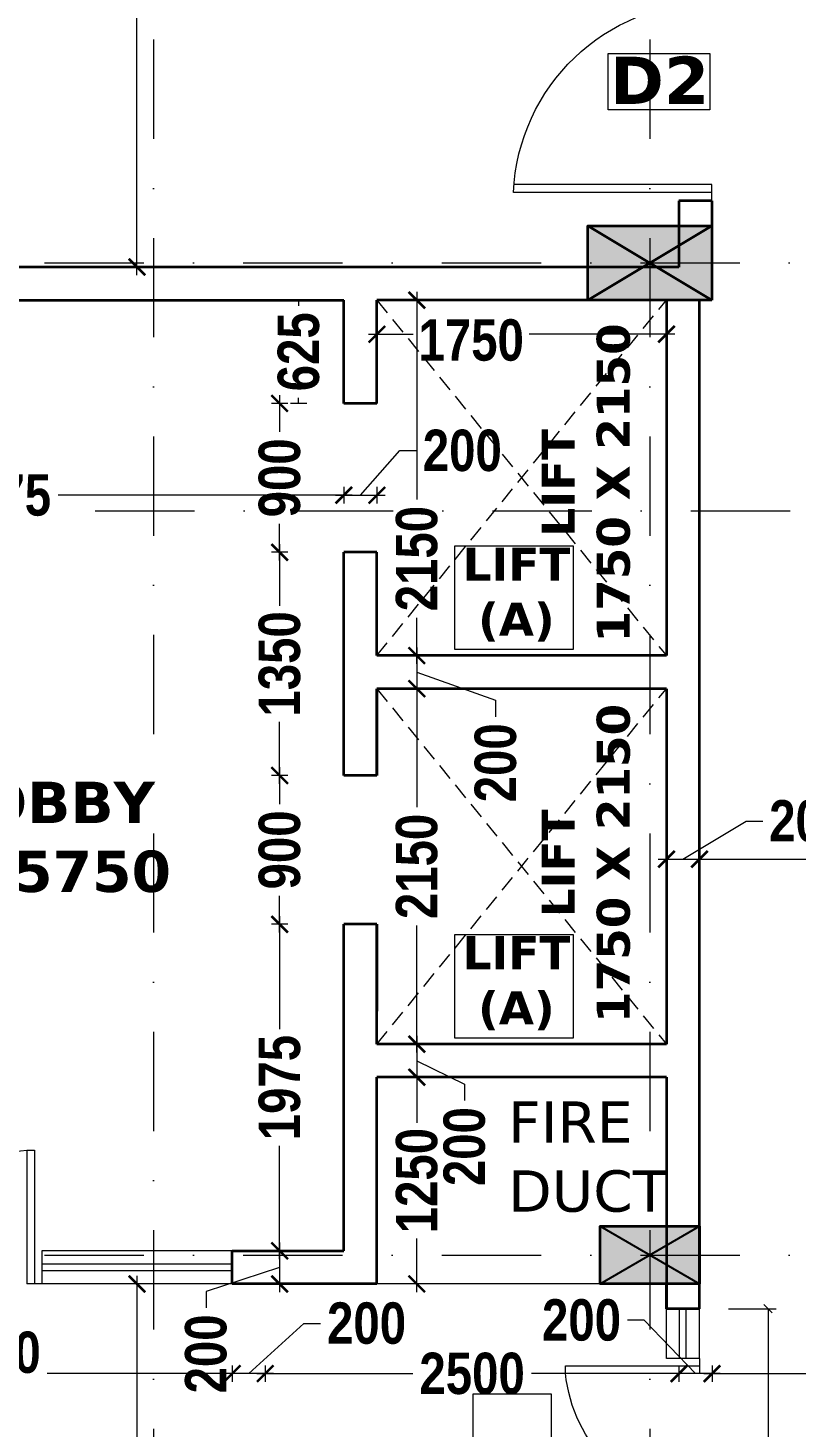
# Model space of a CAD drawing. Header units: millimetres. Extents: x -3092155 to 4513934, y -12317808 to 1850003.
# Drawn here: x -436272 to -431625, y -5524827 to -5516365 of the extents above; entities that cross this region are included whole.
import ezdxf

# ---------------------------------------------------------------- set-up
doc = ezdxf.new("R2010")
doc.units = ezdxf.units.MM
doc.header["$LTSCALE"] = 2
doc.header["$MEASUREMENT"] = 0
doc.header["$PDMODE"] = 34
doc.header["$PDSIZE"] = 500
doc.linetypes.add('DASHDOT', pattern=[1, 0.5, -0.25, 0, -0.25])
doc.linetypes.add('HIDDEN', pattern=[0.375, 0.25, -0.125])
for name, color, linetype, lineweight in [('coloumn', 10, 'Continuous', 35), ('D DIM', 250, 'Continuous', 9), ('D2', 10, 'Continuous', 5), ('DOOR', 27, 'Continuous', 5), ('DW2', 10, 'Continuous', 9), ('glass', 5, 'Continuous', 15), ('GRID', 251, 'DASHDOT', 5), ('SILL', 74, 'Continuous', 9), ('STAIR', 252, 'Continuous', 9), ('TEXT', 7, 'Continuous', 13), ('W1', 162, 'Continuous', 5), ('WAll', 250, 'Continuous', 35)]:
    doc.layers.add(name, color=color, linetype=linetype, lineweight=lineweight)
doc.styles.add('INNER DIM', font='ARIALNB.TTF', dxfattribs={"height": 250})
doc.styles.add('int dim', font='arialbd.ttf', dxfattribs={"height": 200})
doc.styles.add('style2', font='verdana.ttf')
doc.dimstyles.new('external final', dxfattribs={"dimscale": 0, "dimtxt": 250, "dimasz": 100, "dimexe": 50, "dimexo": 50, "dimgap": 50, "dimtad": 0, "dimdec": 0, "dimzin": 0, "dimdsep": 46, "dimtxsty": 'INNER DIM', "dimblk": 'ARCHTICK', "dimcen": 100, "dimdle": 50, "dimclrd": 256, "dimclre": 256, "dimclrt": 256, "dimadec": 0, "dimazin": 0, "dimtfac": 1, "dimtdec": 0, "dimtix": 1, "dimtmove": 1, "dimatfit": 3, "dimfxl": 50, "dimfxlon": 1, "dimtolj": 1, "dimtzin": 0, "dimlwd": -1, "dimlwe": -1, "dimarcsym": 1})
doc.dimstyles.new('lamon', dxfattribs={"dimtxt": 200, "dimasz": 50, "dimexe": 50, "dimexo": 100, "dimgap": 25, "dimtad": 0, "dimdec": 0, "dimzin": 3, "dimdsep": 46, "dimtxsty": 'int dim', "dimblk": 'OBLIQUE', "dimcen": 90, "dimclrd": 256, "dimclre": 256, "dimclrt": 256, "dimadec": 0, "dimazin": 0, "dimtfac": 1, "dimtdec": 0, "dimtofl": 0, "dimtmove": 1, "dimatfit": 3, "dimfxl": 1, "dimfrac": 1, "dimtolj": 1, "dimtzin": 0, "dimlwd": -1, "dimlwe": -1, "dimarcsym": 1})

# ---------------------------------------------------------------- blocks, each defined once
blk = doc.blocks.new('A$C378B1DF0')
at = {"layer": 'DOOR', "ltscale": 0.1}
for p, q in [((1100, 0), (1100, 1195.8)), ((1150, 0), (1150, 1199)), ((1200, 0), (1100, 0))]:
    blk.add_line(p, q, dxfattribs=at)
blk.add_arc((1200, 0), 1200, 92.38802, 180, dxfattribs=at)
blk = doc.blocks.new('1000 DOOR R')
at = {"layer": 'DOOR', "color": 252, "ltscale": 200}
for p, q in [((-900, -900), (0, -900)), ((-900, -900), (-900, -950)), ((0, -1000), (0, -900)), ((-900, -950), (0, -950))]:
    blk.add_line(p, q, dxfattribs=at)
blk.add_arc((96.2, -1003), 1001.5, 95.46124, 174.09882, dxfattribs=at)
blk = doc.blocks.new('A$C44E84F5B')
at = {"layer": 'SILL', "ltscale": 0.1, "extrusion": (0, 0, -1), "xscale": -0.8999999999990947, "yscale": 0.8999999999990947, "zscale": -0.900000000403865, "rotation": 180}
blk.add_blockref('1000 DOOR R', (0, 900), dxfattribs=at)
at = {"layer": 'SILL', "ltscale": 0.1, "extrusion": (0, 0, -1), "xscale": 0.8999999999990947, "yscale": 0.8999999999990947, "zscale": -0.900000000403865}
blk.add_blockref('1000 DOOR R', (0, 900), dxfattribs=at)
blk = doc.blocks.new('_ArchTick')
at = {"color": 0, "linetype": 'ByBlock', "const_width": 0.15}
blk.add_lwpolyline([(-0.5, -0.5), (0.5, 0.5)], dxfattribs=at)
blk = doc.blocks.new('*D343')
at = {"layer": 'D DIM', "ltscale": 100, "transparency": 16777216}
for p, q in [((-432188.5, -5524503.7), (-431086.7, -5524503.7)), ((-432138.5, -5524453.7), (-432138.5, -5524553.7)), ((-429268.9, -5524503.7), (-430370.7, -5524503.7)), ((-429318.9, -5524453.7), (-429318.9, -5524553.7))]:
    blk.add_line(p, q, dxfattribs=at)
at = {"layer": 'Defpoints', "color": 0, "lineweight": 50, "ltscale": 100, "transparency": 16777216}
for p in [(-429318.9, -5524011.2), (-432138.5, -5524111.5), (-432138.5, -5524503.7)]:
    blk.add_point(p, dxfattribs=at)
at = {"layer": 'D DIM', "ltscale": 100, "transparency": 16777216, "xscale": 100, "yscale": 100, "zscale": 100, "rotation": 180}
blk.add_blockref('_ArchTick', (-432138.5, -5524503.7), dxfattribs=at)
at = {"layer": 'D DIM', "ltscale": 100, "transparency": 16777216, "xscale": 100, "yscale": 100, "zscale": 100}
blk.add_blockref('_ArchTick', (-429318.9, -5524503.7), dxfattribs=at)
at = {"layer": 'D DIM', "ltscale": 100, "transparency": 16777216, "insert": (-430728.7, -5524503.7), "char_height": 250, "attachment_point": 5, "style": 'INNER DIM'}
blk.add_mtext('\\A1;2820', dxfattribs=at)
blk = doc.blocks.new('*D344')
at = {"layer": 'D DIM', "ltscale": 100, "transparency": 16777216}
for p, q in [((-432549, -5524180.6), (-432649, -5524180.6)), ((-432238.5, -5524503.7), (-432549, -5524180.6)), ((-432088.5, -5524503.7), (-432388.5, -5524503.7)), ((-432338.5, -5524453.7), (-432338.5, -5524553.7)), ((-432138.5, -5524453.7), (-432138.5, -5524553.7))]:
    blk.add_line(p, q, dxfattribs=at)
at = {"layer": 'Defpoints', "color": 0, "lineweight": 50, "ltscale": 100, "transparency": 16777216}
for p in [(-432338.5, -5524111.5), (-432138.5, -5524111.5), (-432338.5, -5524503.7)]:
    blk.add_point(p, dxfattribs=at)
at = {"layer": 'D DIM', "ltscale": 100, "transparency": 16777216, "xscale": 100, "yscale": 100, "zscale": 100, "rotation": 180}
blk.add_blockref('_ArchTick', (-432338.5, -5524503.7), dxfattribs=at)
at = {"layer": 'D DIM', "ltscale": 100, "transparency": 16777216, "xscale": 100, "yscale": 100, "zscale": 100}
blk.add_blockref('_ArchTick', (-432138.5, -5524503.7), dxfattribs=at)
at = {"layer": 'D DIM', "ltscale": 100, "transparency": 16777216, "insert": (-432927.4, -5524180.6), "char_height": 250, "attachment_point": 5, "style": 'INNER DIM'}
blk.add_mtext('\\A1;200', dxfattribs=at)
blk = doc.blocks.new('*D345')
at = {"layer": 'D DIM', "ltscale": 100, "transparency": 16777216}
for p, q in [((-434888.5, -5524503.7), (-433946.5, -5524503.7)), ((-434838.5, -5524453.7), (-434838.5, -5524553.7)), ((-432288.5, -5524503.7), (-433230.5, -5524503.7)), ((-432338.5, -5524453.7), (-432338.5, -5524553.7))]:
    blk.add_line(p, q, dxfattribs=at)
at = {"layer": 'Defpoints', "color": 0, "lineweight": 50, "ltscale": 100, "transparency": 16777216}
for p in [(-434838.5, -5523961.2), (-432338.5, -5524111.5), (-434838.5, -5524503.7)]:
    blk.add_point(p, dxfattribs=at)
at = {"layer": 'D DIM', "ltscale": 100, "transparency": 16777216, "xscale": 100, "yscale": 100, "zscale": 100, "rotation": 180}
blk.add_blockref('_ArchTick', (-434838.5, -5524503.7), dxfattribs=at)
at = {"layer": 'D DIM', "ltscale": 100, "transparency": 16777216, "xscale": 100, "yscale": 100, "zscale": 100}
blk.add_blockref('_ArchTick', (-432338.5, -5524503.7), dxfattribs=at)
at = {"layer": 'D DIM', "ltscale": 100, "transparency": 16777216, "insert": (-433588.5, -5524503.7), "char_height": 250, "attachment_point": 5, "style": 'INNER DIM'}
blk.add_mtext('\\A1;2500', dxfattribs=at)
blk = doc.blocks.new('*D346')
at = {"layer": 'D DIM', "ltscale": 100, "transparency": 16777216}
for p, q in [((-434938.5, -5524503.7), (-434604.5, -5524199.7)), ((-434604.5, -5524199.7), (-434504.5, -5524199.7)), ((-434788.5, -5524503.7), (-435088.5, -5524503.7)), ((-435038.5, -5524453.7), (-435038.5, -5524553.7)), ((-434838.5, -5524453.7), (-434838.5, -5524553.7))]:
    blk.add_line(p, q, dxfattribs=at)
at = {"layer": 'Defpoints', "color": 0, "lineweight": 50, "ltscale": 100, "transparency": 16777216}
for p in [(-435038.5, -5523961.2), (-434838.5, -5523961.2), (-435038.5, -5524503.7)]:
    blk.add_point(p, dxfattribs=at)
at = {"layer": 'D DIM', "ltscale": 100, "transparency": 16777216, "xscale": 100, "yscale": 100, "zscale": 100, "rotation": 180}
blk.add_blockref('_ArchTick', (-435038.5, -5524503.7), dxfattribs=at)
at = {"layer": 'D DIM', "ltscale": 100, "transparency": 16777216, "xscale": 100, "yscale": 100, "zscale": 100}
blk.add_blockref('_ArchTick', (-434838.5, -5524503.7), dxfattribs=at)
at = {"layer": 'D DIM', "ltscale": 100, "transparency": 16777216, "insert": (-434226.2, -5524199.7), "char_height": 250, "attachment_point": 5, "style": 'INNER DIM'}
blk.add_mtext('\\A1;200', dxfattribs=at)
blk = doc.blocks.new('*D347')
at = {"layer": 'D DIM', "ltscale": 100, "transparency": 16777216}
for p, q in [((-438038.9, -5524503.7), (-436871.7, -5524503.7)), ((-437988.9, -5524453.7), (-437988.9, -5524553.7)), ((-434988.5, -5524503.7), (-436155.7, -5524503.7)), ((-435038.5, -5524453.7), (-435038.5, -5524553.7))]:
    blk.add_line(p, q, dxfattribs=at)
at = {"layer": 'Defpoints', "color": 0, "lineweight": 50, "ltscale": 100, "transparency": 16777216}
for p in [(-437988.9, -5523961.2), (-435038.5, -5523961.2), (-437988.9, -5524503.7)]:
    blk.add_point(p, dxfattribs=at)
at = {"layer": 'D DIM', "ltscale": 100, "transparency": 16777216, "xscale": 100, "yscale": 100, "zscale": 100, "rotation": 180}
blk.add_blockref('_ArchTick', (-437988.9, -5524503.7), dxfattribs=at)
at = {"layer": 'D DIM', "ltscale": 100, "transparency": 16777216, "xscale": 100, "yscale": 100, "zscale": 100}
blk.add_blockref('_ArchTick', (-435038.5, -5524503.7), dxfattribs=at)
at = {"layer": 'D DIM', "ltscale": 100, "transparency": 16777216, "insert": (-436513.7, -5524376.1), "char_height": 250, "attachment_point": 5, "style": 'INNER DIM'}
blk.add_mtext('\\A1;2950', dxfattribs=at)
blk = doc.blocks.new('*D355')
at = {"layer": 'D DIM', "ltscale": 100, "transparency": 16777216}
for p, q in [((-432314.1, -5521392.5), (-431932.6, -5521162.1)), ((-431932.6, -5521162.1), (-431832.6, -5521162.1)), ((-432463.9, -5521392.5), (-432164.3, -5521392.5)), ((-432413.9, -5521342.5), (-432413.9, -5521442.5)), ((-432214.3, -5521342.5), (-432214.3, -5521442.5))]:
    blk.add_line(p, q, dxfattribs=at)
at = {"layer": 'Defpoints', "color": 0, "lineweight": 50, "ltscale": 100, "transparency": 16777216}
for p in [(-432413.9, -5520611.2), (-432214.3, -5520583.4), (-432214.3, -5521392.5)]:
    blk.add_point(p, dxfattribs=at)
at = {"layer": 'D DIM', "ltscale": 100, "transparency": 16777216, "xscale": 100, "yscale": 100, "zscale": 100, "rotation": 180}
blk.add_blockref('_ArchTick', (-432413.9, -5521392.5), dxfattribs=at)
at = {"layer": 'D DIM', "ltscale": 100, "transparency": 16777216, "xscale": 100, "yscale": 100, "zscale": 100}
blk.add_blockref('_ArchTick', (-432214.3, -5521392.5), dxfattribs=at)
at = {"layer": 'D DIM', "ltscale": 100, "transparency": 16777216, "insert": (-431554.3, -5521162.1), "char_height": 250, "attachment_point": 5, "style": 'INNER DIM'}
blk.add_mtext('\\A1;200', dxfattribs=at)
blk = doc.blocks.new('*D356')
at = {"layer": 'D DIM', "ltscale": 100, "transparency": 16777216}
for p, q in [((-432264.3, -5521392.5), (-431127, -5521392.5)), ((-432214.3, -5521342.5), (-432214.3, -5521442.5)), ((-429268.5, -5521392.5), (-430405.8, -5521392.5)), ((-429318.5, -5521342.5), (-429318.5, -5521442.5))]:
    blk.add_line(p, q, dxfattribs=at)
at = {"layer": 'Defpoints', "color": 0, "lineweight": 50, "ltscale": 100, "transparency": 16777216}
for p in [(-429318.5, -5520411.2), (-432214.3, -5520583.4), (-429318.5, -5521392.5)]:
    blk.add_point(p, dxfattribs=at)
at = {"layer": 'D DIM', "ltscale": 100, "transparency": 16777216, "xscale": 100, "yscale": 100, "zscale": 100, "rotation": 180}
blk.add_blockref('_ArchTick', (-432214.3, -5521392.5), dxfattribs=at)
at = {"layer": 'D DIM', "ltscale": 100, "transparency": 16777216, "xscale": 100, "yscale": 100, "zscale": 100}
blk.add_blockref('_ArchTick', (-429318.5, -5521392.5), dxfattribs=at)
at = {"layer": 'D DIM', "ltscale": 100, "transparency": 16777216, "insert": (-430766.4, -5521392.5), "char_height": 250, "attachment_point": 5, "style": 'INNER DIM'}
blk.add_mtext('\\A1;2895', dxfattribs=at)
blk = doc.blocks.new('*D361')
at = {"layer": 'D DIM', "ltscale": 100, "transparency": 16777216}
for p, q in [((-435613.7, -5523911.2), (-435613.7, -5525028.2)), ((-435563.7, -5523961.2), (-435663.7, -5523961.2)), ((-435613.7, -5526861.2), (-435613.7, -5525744.2)), ((-435563.7, -5526811.2), (-435663.7, -5526811.2))]:
    blk.add_line(p, q, dxfattribs=at)
at = {"layer": 'Defpoints', "color": 0, "lineweight": 50, "ltscale": 100, "transparency": 16777216}
for p in [(-435613.7, -5523961.2), (-435426, -5523961.2), (-435426, -5526811.2)]:
    blk.add_point(p, dxfattribs=at)
at = {"layer": 'D DIM', "ltscale": 100, "transparency": 16777216, "xscale": 100, "yscale": 100, "zscale": 100}
for p, rotation in [((-435613.7, -5523961.2), 90), ((-435613.7, -5526811.2), 270)]:
    blk.add_blockref('_ArchTick', p, dxfattribs=dict(at, rotation=rotation))
at = {"layer": 'D DIM', "ltscale": 100, "transparency": 16777216, "insert": (-435613.7, -5525386.2), "char_height": 250, "attachment_point": 5, "rotation": 90, "style": 'INNER DIM'}
blk.add_mtext('\\A1;2850', dxfattribs=at)
blk = doc.blocks.new('*D362')
at = {"layer": 'D DIM', "ltscale": 100, "transparency": 16777216}
for p, q in [((-435613.7, -5511711.2), (-435613.7, -5514430.7)), ((-435563.7, -5511761.2), (-435663.7, -5511761.2)), ((-435613.7, -5517861.2), (-435613.7, -5515141.7)), ((-435563.7, -5517811.2), (-435663.7, -5517811.2))]:
    blk.add_line(p, q, dxfattribs=at)
at = {"layer": 'Defpoints', "color": 0, "lineweight": 50, "ltscale": 100, "transparency": 16777216}
for p in [(-435613.7, -5511761.2), (-434838.5, -5511761.2), (-435031.9, -5517811.2)]:
    blk.add_point(p, dxfattribs=at)
at = {"layer": 'D DIM', "ltscale": 100, "transparency": 16777216, "xscale": 100, "yscale": 100, "zscale": 100}
for p, rotation in [((-435613.7, -5511761.2), 90), ((-435613.7, -5517811.2), 270)]:
    blk.add_blockref('_ArchTick', p, dxfattribs=dict(at, rotation=rotation))
at = {"layer": 'D DIM', "ltscale": 100, "transparency": 16777216, "insert": (-435613.7, -5514786.2), "char_height": 250, "attachment_point": 5, "rotation": 90, "style": 'INNER DIM'}
blk.add_mtext('\\A1;6050', dxfattribs=at)
blk = doc.blocks.new('_Oblique')
at = {"color": 0, "linetype": 'ByBlock', "lineweight": -2}
blk.add_line((-0.5, -0.5), (0.5, 0.5), dxfattribs=at)
blk = doc.blocks.new('*D948')
at = {"layer": 'D DIM', "ltscale": 100, "transparency": 16777216}
for p, q in [((-432038.5, -5524111.5), (-431750.2, -5524111.5)), ((-431800.2, -5524111.5), (-431800.2, -5524986.1)), ((-431800.2, -5526511.5), (-431800.2, -5525636.9)), ((-432114.7, -5526511.5), (-431750.2, -5526511.5))]:
    blk.add_line(p, q, dxfattribs=at)
at = {"layer": 'Defpoints', "color": 0, "lineweight": 50, "ltscale": 100, "transparency": 16777216}
for p in [(-432138.5, -5524111.5), (-432214.7, -5526511.5), (-431800.2, -5526511.5)]:
    blk.add_point(p, dxfattribs=at)
at = {"layer": 'D DIM', "ltscale": 100, "transparency": 16777216, "xscale": 50, "yscale": 50, "zscale": 50}
for p, rotation in [((-431800.2, -5524111.5), 90), ((-431800.2, -5526511.5), 270)]:
    blk.add_blockref('_Oblique', p, dxfattribs=dict(at, rotation=rotation))
at = {"layer": 'D DIM', "ltscale": 100, "transparency": 16777216, "insert": (-431800.2, -5525311.5), "char_height": 200, "attachment_point": 5, "rotation": 90, "style": 'int dim'}
blk.add_mtext('\\A1;2400', dxfattribs=at)
blk = doc.blocks.new('S.F')
at = {"layer": 'coloumn', "ltscale": 100}
for points in [[(53530.5, -5826206.2), (53530.5, -5825756.2), (52780.5, -5825756.2), (52780.5, -5826206.2)], [(53455.5, -5831806.2), (53455.5, -5832156.2), (52855.5, -5832156.2), (52855.5, -5831806.2)]]:
    blk.add_hatch(color=256, dxfattribs=at).paths.add_polyline_path(points)
for p, q in [((52780.5, -5826206.2), (52780.5, -5825756.2)), ((52780.5, -5825756.2), (53530.5, -5825756.2)), ((53530.5, -5825756.2), (53530.5, -5826206.2)), ((53530.5, -5826206.2), (52780.5, -5826206.2))]:
    blk.add_line(p, q, dxfattribs=at)
at = {"layer": 'coloumn', "lineweight": 25, "ltscale": 100}
for p, q in [((52855.5, -5832156.2), (53455.5, -5831806.2)), ((52855.5, -5831806.2), (53455.5, -5832156.2))]:
    blk.add_line(p, q, dxfattribs=at)
at = {"layer": 'coloumn', "ltscale": 100}
blk.add_lwpolyline([(53530.5, -5826206.2), (52780.5, -5825756.2), (53530.5, -5825756.2), (52780.5, -5826206.2)], dxfattribs=at)
blk.add_lwpolyline([(53455.5, -5831806.2), (53455.5, -5832156.2), (52855.5, -5832156.2), (52855.5, -5831806.2)], close=True, dxfattribs=at)
blk = doc.blocks.new('*D1056')
at = {"layer": 'D DIM', "ltscale": 100, "transparency": 16777216}
for p, q in [((-438588.5, -5519191.2), (-436812.8, -5519191.2)), ((-438538.5, -5519141.2), (-438538.5, -5519241.2)), ((-434313.9, -5519191.2), (-436089.7, -5519191.2)), ((-434363.9, -5519141.2), (-434363.9, -5519241.2))]:
    blk.add_line(p, q, dxfattribs=at)
at = {"layer": 'Defpoints', "color": 0, "lineweight": 50, "ltscale": 100, "transparency": 16777216}
for p in [(-438538.5, -5518161.2), (-434363.9, -5518636.2), (-434363.9, -5519191.2)]:
    blk.add_point(p, dxfattribs=at)
at = {"layer": 'D DIM', "ltscale": 100, "transparency": 16777216, "xscale": 100, "yscale": 100, "zscale": 100, "rotation": 180}
blk.add_blockref('_ArchTick', (-438538.5, -5519191.2), dxfattribs=at)
at = {"layer": 'D DIM', "ltscale": 100, "transparency": 16777216, "xscale": 100, "yscale": 100, "zscale": 100}
blk.add_blockref('_ArchTick', (-434363.9, -5519191.2), dxfattribs=at)
at = {"layer": 'D DIM', "ltscale": 100, "transparency": 16777216, "insert": (-436451.2, -5519191.2), "char_height": 250, "attachment_point": 5, "style": 'INNER DIM'}
blk.add_mtext('\\A1;4175', dxfattribs=at)
blk = doc.blocks.new('*D1057')
at = {"layer": 'D DIM', "ltscale": 100, "transparency": 16777216}
for p, q in [((-434163.9, -5518267.5), (-434163.9, -5518167.5)), ((-432413.9, -5518167.5), (-432413.9, -5518267.5)), ((-434213.9, -5518217.5), (-433944.3, -5518217.5)), ((-432363.9, -5518217.5), (-433243.9, -5518217.5))]:
    blk.add_line(p, q, dxfattribs=at)
at = {"layer": 'Defpoints', "color": 0, "lineweight": 50, "ltscale": 100, "transparency": 16777216}
for p in [(-432413.9, -5518011.2), (-432413.9, -5518217.5), (-434163.9, -5518636.2)]:
    blk.add_point(p, dxfattribs=at)
at = {"layer": 'D DIM', "ltscale": 100, "transparency": 16777216, "xscale": 100, "yscale": 100, "zscale": 100, "rotation": 180}
blk.add_blockref('_ArchTick', (-434163.9, -5518217.5), dxfattribs=at)
at = {"layer": 'D DIM', "ltscale": 100, "transparency": 16777216, "xscale": 100, "yscale": 100, "zscale": 100}
blk.add_blockref('_ArchTick', (-432413.9, -5518217.5), dxfattribs=at)
at = {"layer": 'D DIM', "ltscale": 100, "transparency": 16777216, "insert": (-433594.1, -5518254), "char_height": 250, "attachment_point": 5, "style": 'INNER DIM'}
blk.add_mtext('\\A1;1750', dxfattribs=at)
blk = doc.blocks.new('*D1058')
at = {"layer": 'D DIM', "ltscale": 100, "transparency": 16777216}
for p, q in [((-434263.9, -5519191.2), (-434026.1, -5518921.5)), ((-434026.1, -5518921.5), (-433926.1, -5518921.5)), ((-434413.9, -5519191.2), (-434113.9, -5519191.2)), ((-434363.9, -5519141.2), (-434363.9, -5519241.2)), ((-434163.9, -5519141.2), (-434163.9, -5519241.2))]:
    blk.add_line(p, q, dxfattribs=at)
at = {"layer": 'Defpoints', "color": 0, "lineweight": 50, "ltscale": 100, "transparency": 16777216}
for p in [(-434363.9, -5518636.2), (-434163.9, -5518636.2), (-434163.9, -5519191.2)]:
    blk.add_point(p, dxfattribs=at)
at = {"layer": 'D DIM', "ltscale": 100, "transparency": 16777216, "xscale": 100, "yscale": 100, "zscale": 100, "rotation": 180}
blk.add_blockref('_ArchTick', (-434363.9, -5519191.2), dxfattribs=at)
at = {"layer": 'D DIM', "ltscale": 100, "transparency": 16777216, "xscale": 100, "yscale": 100, "zscale": 100}
blk.add_blockref('_ArchTick', (-434163.9, -5519191.2), dxfattribs=at)
at = {"layer": 'D DIM', "ltscale": 100, "transparency": 16777216, "insert": (-433647.8, -5518921.5), "char_height": 250, "attachment_point": 5, "style": 'INNER DIM'}
blk.add_mtext('\\A1;200', dxfattribs=at)
blk = doc.blocks.new('*D1059')
at = {"layer": 'D DIM', "ltscale": 100, "transparency": 16777216}
for p, q in [((-434586.9, -5518011.2), (-434686.9, -5518011.2)), ((-434636.9, -5518011.2), (-434636.9, -5518045.2)), ((-434636.9, -5518636.2), (-434636.9, -5518602.2)), ((-434586.9, -5518636.2), (-434686.9, -5518636.2))]:
    blk.add_line(p, q, dxfattribs=at)
at = {"layer": 'Defpoints', "color": 0, "lineweight": 50, "ltscale": 100, "transparency": 16777216}
for p in [(-434288.5, -5518011.2), (-434636.9, -5518636.2), (-434363.9, -5518636.2)]:
    blk.add_point(p, dxfattribs=at)
at = {"layer": 'D DIM', "ltscale": 100, "transparency": 16777216, "insert": (-434636.9, -5518323.7), "char_height": 250, "attachment_point": 5, "rotation": 90, "style": 'INNER DIM'}
blk.add_mtext('\\A1;625', dxfattribs=at)
blk = doc.blocks.new('*D1060')
at = {"layer": 'D DIM', "ltscale": 100, "transparency": 16777216}
for p, q in [((-434751.5, -5518586.2), (-434751.5, -5518808.8)), ((-434701.5, -5518636.2), (-434801.5, -5518636.2)), ((-434751.5, -5519586.2), (-434751.5, -5519363.6)), ((-434701.5, -5519536.2), (-434801.5, -5519536.2))]:
    blk.add_line(p, q, dxfattribs=at)
at = {"layer": 'Defpoints', "color": 0, "lineweight": 50, "ltscale": 100, "transparency": 16777216}
for p in [(-434363.9, -5518636.2), (-434751.5, -5519536.2), (-434363.9, -5519536.2)]:
    blk.add_point(p, dxfattribs=at)
at = {"layer": 'D DIM', "ltscale": 100, "transparency": 16777216, "xscale": 100, "yscale": 100, "zscale": 100}
for p, rotation in [((-434751.5, -5518636.2), 90), ((-434751.5, -5519536.2), 270)]:
    blk.add_blockref('_ArchTick', p, dxfattribs=dict(at, rotation=rotation))
at = {"layer": 'D DIM', "ltscale": 100, "transparency": 16777216, "insert": (-434751.5, -5519086.2), "char_height": 250, "attachment_point": 5, "rotation": 90, "style": 'INNER DIM'}
blk.add_mtext('\\A1;900', dxfattribs=at)
blk = doc.blocks.new('*D1061')
at = {"layer": 'D DIM', "ltscale": 100, "transparency": 16777216}
for p, q in [((-434701.5, -5519536.2), (-434801.5, -5519536.2)), ((-434751.5, -5519486.2), (-434751.5, -5519861)), ((-434751.5, -5520936.2), (-434751.5, -5520561.4)), ((-434701.5, -5520886.2), (-434801.5, -5520886.2))]:
    blk.add_line(p, q, dxfattribs=at)
at = {"layer": 'Defpoints', "color": 0, "lineweight": 50, "ltscale": 100, "transparency": 16777216}
for p in [(-434363.9, -5519536.2), (-434751.5, -5520886.2), (-434363.9, -5520886.2)]:
    blk.add_point(p, dxfattribs=at)
at = {"layer": 'D DIM', "ltscale": 100, "transparency": 16777216, "xscale": 100, "yscale": 100, "zscale": 100}
for p, rotation in [((-434751.5, -5519536.2), 90), ((-434751.5, -5520886.2), 270)]:
    blk.add_blockref('_ArchTick', p, dxfattribs=dict(at, rotation=rotation))
at = {"layer": 'D DIM', "ltscale": 100, "transparency": 16777216, "insert": (-434751.5, -5520211.2), "char_height": 250, "attachment_point": 5, "rotation": 90, "style": 'INNER DIM'}
blk.add_mtext('\\A1;1350', dxfattribs=at)
blk = doc.blocks.new('*D1062')
at = {"layer": 'D DIM', "ltscale": 100, "transparency": 16777216}
for p, q in [((-434701.5, -5520886.2), (-434801.5, -5520886.2)), ((-434751.5, -5520836.2), (-434751.5, -5521058.8)), ((-434751.5, -5521836.2), (-434751.5, -5521613.6)), ((-434701.5, -5521786.2), (-434801.5, -5521786.2))]:
    blk.add_line(p, q, dxfattribs=at)
at = {"layer": 'Defpoints', "color": 0, "lineweight": 50, "ltscale": 100, "transparency": 16777216}
for p in [(-434363.9, -5520886.2), (-434751.5, -5521786.2), (-434363.9, -5521786.2)]:
    blk.add_point(p, dxfattribs=at)
at = {"layer": 'D DIM', "ltscale": 100, "transparency": 16777216, "xscale": 100, "yscale": 100, "zscale": 100}
for p, rotation in [((-434751.5, -5520886.2), 90), ((-434751.5, -5521786.2), 270)]:
    blk.add_blockref('_ArchTick', p, dxfattribs=dict(at, rotation=rotation))
at = {"layer": 'D DIM', "ltscale": 100, "transparency": 16777216, "insert": (-434751.5, -5521336.2), "char_height": 250, "attachment_point": 5, "rotation": 90, "style": 'INNER DIM'}
blk.add_mtext('\\A1;900', dxfattribs=at)
blk = doc.blocks.new('*D1063')
at = {"layer": 'D DIM', "ltscale": 100, "transparency": 16777216}
for p, q in [((-434751.5, -5521736.2), (-434751.5, -5522420.8)), ((-434701.5, -5521786.2), (-434801.5, -5521786.2)), ((-434751.5, -5523811.2), (-434751.5, -5523126.6)), ((-434701.5, -5523761.2), (-434801.5, -5523761.2))]:
    blk.add_line(p, q, dxfattribs=at)
at = {"layer": 'Defpoints', "color": 0, "lineweight": 50, "ltscale": 100, "transparency": 16777216}
for p in [(-434363.9, -5521786.2), (-434751.5, -5523761.2), (-434363.9, -5523761.2)]:
    blk.add_point(p, dxfattribs=at)
at = {"layer": 'D DIM', "ltscale": 100, "transparency": 16777216, "xscale": 100, "yscale": 100, "zscale": 100}
for p, rotation in [((-434751.5, -5521786.2), 90), ((-434751.5, -5523761.2), 270)]:
    blk.add_blockref('_ArchTick', p, dxfattribs=dict(at, rotation=rotation))
at = {"layer": 'D DIM', "ltscale": 100, "transparency": 16777216, "insert": (-434751.5, -5522773.7), "char_height": 250, "attachment_point": 5, "rotation": 90, "style": 'INNER DIM'}
blk.add_mtext('\\A1;1975', dxfattribs=at)
blk = doc.blocks.new('*D1064')
at = {"layer": 'D DIM', "ltscale": 100, "transparency": 16777216}
for p, q in [((-434701.5, -5523761.2), (-434801.5, -5523761.2)), ((-434751.5, -5523711.2), (-434751.5, -5524011.2)), ((-434751.5, -5523861.2), (-435196.6, -5524006)), ((-435196.6, -5524006), (-435196.6, -5524106)), ((-434701.5, -5523961.2), (-434801.5, -5523961.2))]:
    blk.add_line(p, q, dxfattribs=at)
at = {"layer": 'Defpoints', "color": 0, "lineweight": 50, "ltscale": 100, "transparency": 16777216}
for p in [(-434363.9, -5523761.2), (-434751.5, -5523961.2), (-434163.9, -5523961.2)]:
    blk.add_point(p, dxfattribs=at)
at = {"layer": 'D DIM', "ltscale": 100, "transparency": 16777216, "xscale": 100, "yscale": 100, "zscale": 100}
for p, rotation in [((-434751.5, -5523761.2), 90), ((-434751.5, -5523961.2), 270)]:
    blk.add_blockref('_ArchTick', p, dxfattribs=dict(at, rotation=rotation))
at = {"layer": 'D DIM', "ltscale": 100, "transparency": 16777216, "insert": (-435196.6, -5524384.4), "char_height": 250, "attachment_point": 5, "rotation": 90, "style": 'INNER DIM'}
blk.add_mtext('\\A1;200', dxfattribs=at)
blk = doc.blocks.new('*D1065')
at = {"layer": 'D DIM', "ltscale": 100, "transparency": 16777216}
for p, q in [((-433872.5, -5518011.2), (-433972.5, -5518011.2)), ((-433922.5, -5517961.2), (-433922.5, -5519216.5)), ((-433922.5, -5520211.2), (-433922.5, -5519932.5)), ((-433872.5, -5520161.2), (-433972.5, -5520161.2))]:
    blk.add_line(p, q, dxfattribs=at)
at = {"layer": 'Defpoints', "color": 0, "lineweight": 50, "ltscale": 100, "transparency": 16777216}
for p in [(-433636, -5518011.2), (-433922.5, -5520161.2), (-433636, -5520161.2)]:
    blk.add_point(p, dxfattribs=at)
at = {"layer": 'D DIM', "ltscale": 100, "transparency": 16777216, "xscale": 100, "yscale": 100, "zscale": 100}
for p, rotation in [((-433922.5, -5518011.2), 90), ((-433922.5, -5520161.2), 270)]:
    blk.add_blockref('_ArchTick', p, dxfattribs=dict(at, rotation=rotation))
at = {"layer": 'D DIM', "ltscale": 100, "transparency": 16777216, "insert": (-433922.5, -5519574.5), "char_height": 250, "attachment_point": 5, "rotation": 90, "style": 'INNER DIM'}
blk.add_mtext('\\A1;2150', dxfattribs=at)
blk = doc.blocks.new('*D1066')
at = {"layer": 'D DIM', "ltscale": 100, "transparency": 16777216}
for p, q in [((-433922.5, -5520111.2), (-433922.5, -5520411.2)), ((-433872.5, -5520161.2), (-433972.5, -5520161.2)), ((-433922.5, -5520261.2), (-433446.6, -5520431)), ((-433872.5, -5520361.2), (-433972.5, -5520361.2)), ((-433446.6, -5520431), (-433446.6, -5520531))]:
    blk.add_line(p, q, dxfattribs=at)
at = {"layer": 'Defpoints', "color": 0, "lineweight": 50, "ltscale": 100, "transparency": 16777216}
for p in [(-433666.1, -5520161.2), (-433922.5, -5520361.2), (-433666.1, -5520361.2)]:
    blk.add_point(p, dxfattribs=at)
at = {"layer": 'D DIM', "ltscale": 100, "transparency": 16777216, "xscale": 100, "yscale": 100, "zscale": 100}
for p, rotation in [((-433922.5, -5520161.2), 90), ((-433922.5, -5520361.2), 270)]:
    blk.add_blockref('_ArchTick', p, dxfattribs=dict(at, rotation=rotation))
at = {"layer": 'D DIM', "ltscale": 100, "transparency": 16777216, "insert": (-433446.6, -5520809.4), "char_height": 250, "attachment_point": 5, "rotation": 90, "style": 'INNER DIM'}
blk.add_mtext('\\A1;200', dxfattribs=at)
blk = doc.blocks.new('*D1067')
at = {"layer": 'D DIM', "ltscale": 100, "transparency": 16777216}
for p, q in [((-433872.5, -5520361.2), (-433972.5, -5520361.2)), ((-433922.5, -5520311.2), (-433922.5, -5521078.2)), ((-433922.5, -5522561.2), (-433922.5, -5521794.2)), ((-433872.5, -5522511.2), (-433972.5, -5522511.2))]:
    blk.add_line(p, q, dxfattribs=at)
at = {"layer": 'Defpoints', "color": 0, "lineweight": 50, "ltscale": 100, "transparency": 16777216}
for p in [(-433615.1, -5520361.2), (-433922.5, -5522511.2), (-433615.1, -5522511.2)]:
    blk.add_point(p, dxfattribs=at)
at = {"layer": 'D DIM', "ltscale": 100, "transparency": 16777216, "xscale": 100, "yscale": 100, "zscale": 100}
for p, rotation in [((-433922.5, -5520361.2), 90), ((-433922.5, -5522511.2), 270)]:
    blk.add_blockref('_ArchTick', p, dxfattribs=dict(at, rotation=rotation))
at = {"layer": 'D DIM', "ltscale": 100, "transparency": 16777216, "insert": (-433922.5, -5521436.2), "char_height": 250, "attachment_point": 5, "rotation": 90, "style": 'INNER DIM'}
blk.add_mtext('\\A1;2150', dxfattribs=at)
blk = doc.blocks.new('*D1068')
at = {"layer": 'D DIM', "ltscale": 100, "transparency": 16777216}
for p, q in [((-433922.5, -5522461.2), (-433922.5, -5522761.2)), ((-433872.5, -5522511.2), (-433972.5, -5522511.2)), ((-433922.5, -5522611.2), (-433634.7, -5522752.2)), ((-433872.5, -5522711.2), (-433972.5, -5522711.2)), ((-433634.7, -5522752.2), (-433634.7, -5522852.2))]:
    blk.add_line(p, q, dxfattribs=at)
at = {"layer": 'Defpoints', "color": 0, "lineweight": 50, "ltscale": 100, "transparency": 16777216}
for p in [(-433496.1, -5522511.2), (-433922.5, -5522711.2), (-433496.1, -5522711.2)]:
    blk.add_point(p, dxfattribs=at)
at = {"layer": 'D DIM', "ltscale": 100, "transparency": 16777216, "xscale": 100, "yscale": 100, "zscale": 100}
for p, rotation in [((-433922.5, -5522511.2), 90), ((-433922.5, -5522711.2), 270)]:
    blk.add_blockref('_ArchTick', p, dxfattribs=dict(at, rotation=rotation))
at = {"layer": 'D DIM', "ltscale": 100, "transparency": 16777216, "insert": (-433634.7, -5523130.6), "char_height": 250, "attachment_point": 5, "rotation": 90, "style": 'INNER DIM'}
blk.add_mtext('\\A1;200', dxfattribs=at)
blk = doc.blocks.new('*D1069')
at = {"layer": 'D DIM', "ltscale": 100, "transparency": 16777216}
for p, q in [((-433922.5, -5522661.2), (-433922.5, -5522986)), ((-433872.5, -5522711.2), (-433972.5, -5522711.2)), ((-433922.5, -5524011.2), (-433922.5, -5523686.4)), ((-433872.5, -5523961.2), (-433972.5, -5523961.2))]:
    blk.add_line(p, q, dxfattribs=at)
at = {"layer": 'Defpoints', "color": 0, "lineweight": 50, "ltscale": 100, "transparency": 16777216}
for p in [(-433626.1, -5522711.2), (-433922.5, -5523961.2), (-433626.1, -5523961.2)]:
    blk.add_point(p, dxfattribs=at)
at = {"layer": 'D DIM', "ltscale": 100, "transparency": 16777216, "xscale": 100, "yscale": 100, "zscale": 100}
for p, rotation in [((-433922.5, -5522711.2), 90), ((-433922.5, -5523961.2), 270)]:
    blk.add_blockref('_ArchTick', p, dxfattribs=dict(at, rotation=rotation))
at = {"layer": 'D DIM', "ltscale": 100, "transparency": 16777216, "insert": (-433922.5, -5523336.2), "char_height": 250, "attachment_point": 5, "rotation": 90, "style": 'INNER DIM'}
blk.add_mtext('\\A1;1250', dxfattribs=at)
blk = doc.blocks.new('YH5YH')
at = {"layer": 'W1', "ltscale": 100}
blk.add_lwpolyline([(-503017, -5835238.1), (-503731.8, -5835238.1), (-503731.8, -5834610.9), (-503017, -5834610.9)], close=True, dxfattribs=at)
at = {"layer": 'W1', "ltscale": 100, "insert": (-503360.7, -5834621.7), "char_height": 200, "width": 641.269, "attachment_point": 2, "style": 'style2'}
blk.add_mtext('{\\fVerdana|b1|i0|c0|p34;LIFT (A)}', dxfattribs=at)

msp = doc.modelspace()

# ---------------------------------------------------------------- linework, layer by layer
at = {"layer": 'D2', "ltscale": 0.1}
msp.add_lwpolyline([(-432765.5, -5516519.5), (-432152.6, -5516519.5), (-432152.6, -5516860.3), (-432765.5, -5516860.3)], close=True, dxfattribs=at)
at = {"layer": 'DW2', "ltscale": 100}
msp.add_lwpolyline([(-433583.4, -5524628.4), (-433583.4, -5526439.8), (-433107.8, -5526439.8), (-433107.8, -5524628.4)], close=True, dxfattribs=at)
at = {"layer": 'glass', "ltscale": 100}
for p, q in [((-435038.9, -5523841.2), (-436189, -5523841.2)), ((-435038.9, -5523881.2), (-436189, -5523881.2)), ((-432334.7, -5524411.2), (-432334.7, -5524111.5)), ((-432294.7, -5524411.2), (-432294.7, -5524111.5))]:
    msp.add_line(p, q, dxfattribs=at)
at = {"layer": 'GRID', "color": 5, "ltscale": 600}
for p, q in [((-435513.9, -5499634.4), (-435513.9, -5584428.2)), ((-432513.9, -5499634.4), (-432513.9, -5584428.2))]:
    msp.add_line(p, q, dxfattribs=at)
at = {"layer": 'GRID', "color": 6, "ltscale": 600}
for p, q in [((-460173.8, -5517786.2), (-367334.4, -5517786.2)), ((-461068.2, -5519286.2), (-366440.7, -5519286.2)), ((-460173.8, -5523786.2), (-367334.4, -5523786.2))]:
    msp.add_line(p, q, dxfattribs=at)
at = {"layer": 'SILL', "ltscale": 100}
for p, q in [((-435038.9, -5523761.2), (-436189, -5523761.2)), ((-436189, -5523761.2), (-436189, -5523961.2)), ((-435038.9, -5523961.2), (-436189, -5523961.2)), ((-432414.7, -5524411.2), (-432414.7, -5524111.5)), ((-432214.7, -5524411.2), (-432214.7, -5524111.5)), ((-432214.7, -5524411.2), (-432414.7, -5524411.2))]:
    msp.add_line(p, q, dxfattribs=at)
at = {"layer": 'STAIR', "linetype": 'HIDDEN', "ltscale": 200}
for p, q in [((-434164.4, -5520161.2), (-432414.4, -5518011.2)), ((-434164.4, -5518011.2), (-432414.4, -5520161.2)), ((-434164.4, -5522511.2), (-432414.4, -5520361.2)), ((-434164.4, -5520361.2), (-432414.4, -5522511.2))]:
    msp.add_line(p, q, dxfattribs=at)
at = {"layer": 'STAIR', "ltscale": 100}
msp.add_line((-432338.9, -5523961.2), (-434164.4, -5523961.2), dxfattribs=at)
at = {"layer": 'WAll', "ltscale": 100}
for p, q in [((-432339.3, -5517411.2), (-432339.3, -5517811.2)), ((-432139.3, -5517411.2), (-432339.3, -5517411.2)), ((-432139.3, -5517411.2), (-432139.3, -5517561.2)), ((-432339.3, -5517811.2), (-444689.3, -5517811.2)), ((-438539.4, -5518011.2), (-434364.4, -5518011.2)), ((-434364.4, -5518636.2), (-434364.4, -5518011.2)), ((-432338.9, -5518011.2), (-434164.4, -5518011.2)), ((-434164.4, -5518636.2), (-434164.4, -5518011.2)), ((-432414.4, -5518011.2), (-432414.4, -5520161.2)), ((-432214.7, -5524111.5), (-432214.7, -5518011.2)), ((-434164.4, -5518636.2), (-434364.4, -5518636.2)), ((-434364.4, -5520886.2), (-434364.4, -5519536.2)), ((-434164.4, -5519536.2), (-434364.4, -5519536.2)), ((-434164.4, -5520161.2), (-434164.4, -5519536.2)), ((-432414.4, -5520161.2), (-434164.4, -5520161.2)), ((-434164.4, -5520361.2), (-434164.4, -5520886.2)), ((-434164.4, -5520886.2), (-434164.4, -5520361.2)), ((-432414.4, -5520361.2), (-434164.4, -5520361.2)), ((-432414.4, -5520361.2), (-432414.4, -5522511.2)), ((-434164.4, -5520886.2), (-434364.4, -5520886.2)), ((-434364.4, -5523761.2), (-434364.4, -5521786.2)), ((-434164.4, -5521786.2), (-434364.4, -5521786.2)), ((-434164.4, -5521786.2), (-434164.4, -5522311.2)), ((-434164.4, -5522511.2), (-434164.4, -5521786.2)), ((-432414.4, -5522511.2), (-434164.4, -5522511.2)), ((-434164.4, -5523961.2), (-434164.4, -5522711.2)), ((-432414.4, -5522711.2), (-434164.4, -5522711.2)), ((-432414.4, -5522711.2), (-432414.7, -5524111.5)), ((-435038.9, -5523961.2), (-435038.9, -5523761.2)), ((-435038.9, -5523761.2), (-434364.4, -5523761.2)), ((-434164.4, -5523961.2), (-435038.9, -5523961.2)), ((-432414.7, -5524111.5), (-432414.7, -5523961.2)), ((-432214.7, -5524111.5), (-432414.7, -5524111.5))]:
    msp.add_line(p, q, dxfattribs=at)

# ---------------------------------------------------------------- block references
at = {"layer": 'coloumn'}
msp.add_blockref('S.F', (-485670.2, 308195), dxfattribs=at)
at = {"layer": 'D DIM'}
for p in [(70039.9, 315113.9), (70039.9, 312763.9)]:
    msp.add_blockref('YH5YH', p, dxfattribs=at)
at = {"layer": 'DOOR', "ltscale": 100, "xscale": -1, "rotation": 90}
msp.add_blockref('A$C378B1DF0', (-432139.3, -5516211.2), dxfattribs=at)
at = {"layer": 'DOOR', "ltscale": 100, "xscale": -1}
msp.add_blockref('A$C44E84F5B', (-432214.7, -5526211.2), dxfattribs=at)
at = {"layer": 'SILL', "ltscale": 0.1, "extrusion": (0, 0, -1), "xscale": 0.900000000023283, "yscale": 0.900000000023283, "zscale": -0.900000000403865, "rotation": 270}
msp.add_blockref('1000 DOOR R', (437088.6, -5523961.2), dxfattribs=at)

# ---------------------------------------------------------------- texts
at = {"layer": 'D2', "ltscale": 0.1, "insert": (-432455.7, -5516681.8), "char_height": 287, "attachment_point": 5, "style": 'style2'}
msp.add_mtext('\\pt3157;{\\fVerdana|b1|i0|c0|p34;D2}', dxfattribs=at)
at = {"layer": 'TEXT', "ltscale": 0.1, "char_height": 200, "attachment_point": 5, "rotation": 90, "style": 'style2'}
for insert in [(-432900.5, -5519116.4), (-432900.5, -5521417.9)]:
    msp.add_mtext('{\\fVerdana|b1|i0|c0|p34;LIFT\\P1750 X 2150 }', dxfattribs=dict(at, insert=insert))
at = {"layer": 'TEXT', "ltscale": 0.1, "insert": (-436613.8, -5521259.5), "char_height": 250, "width": 3864.686, "attachment_point": 5, "style": 'style2'}
msp.add_mtext('{\\fVerdana|b1|i0|c0|p34;LIFT LOBBY\\P4250 X 5750}', dxfattribs=at)
at = {"layer": 'TEXT', "lineweight": 30, "ltscale": 100, "insert": (-433371.3, -5522857.2), "char_height": 250, "width": 943.083, "attachment_point": 1, "style": 'style2'}
msp.add_mtext('FIRE\\PDUCT', dxfattribs=at)

# ---------------------------------------------------------------- dimensions: what is measured, and where the dimension line sits
at = {"layer": 'D DIM', "ltscale": 100}
for base, p1, p2, picture, middle in [((-435613.7, -5511761.2), (-435031.9, -5517811.2), (-434838.5, -5511761.2), '*D362', (-435613.7, -5514786.2)), ((-434636.9, -5518636.2), (-434288.5, -5518011.2), (-434363.9, -5518636.2), '*D1059', (-434636.9, -5518323.7)), ((-434751.5, -5519536.2), (-434363.9, -5518636.2), (-434363.9, -5519536.2), '*D1060', (-434751.5, -5519086.2)), ((-434751.5, -5520886.2), (-434363.9, -5519536.2), (-434363.9, -5520886.2), '*D1061', (-434751.5, -5520211.2)), ((-433922.5, -5522511.2), (-433615.1, -5520361.2), (-433615.1, -5522511.2), '*D1067', (-433922.5, -5521436.2)), ((-434751.5, -5521786.2), (-434363.9, -5520886.2), (-434363.9, -5521786.2), '*D1062', (-434751.5, -5521336.2)), ((-434751.5, -5523761.2), (-434363.9, -5521786.2), (-434363.9, -5523761.2), '*D1063', (-434751.5, -5522773.7)), ((-433922.5, -5523961.2), (-433626.1, -5522711.2), (-433626.1, -5523961.2), '*D1069', (-433922.5, -5523336.2)), ((-435613.7, -5523961.2), (-435426, -5526811.2), (-435426, -5523961.2), '*D361', (-435613.7, -5525386.2))]:
    dim = msp.add_linear_dim(base=base, p1=p1, p2=p2, angle=90, dimstyle='external final', override={"dimscale": 1}, dxfattribs=at)
    dim.commit()
    dim.dimension.update_dxf_attribs({"geometry": picture, "text_midpoint": middle})
for base, p1, p2, picture, middle in [((-432413.9, -5518217.5), (-434163.9, -5518636.2), (-432413.9, -5518011.2), '*D1057', (-433594.1, -5518254)), ((-434163.9, -5519191.2), (-434363.9, -5518636.2), (-434163.9, -5518636.2), '*D1058', (-433876.1, -5518921.5)), ((-432214.3, -5521392.5), (-432413.9, -5520611.2), (-432214.3, -5520583.4), '*D355', (-431782.6, -5521162.1)), ((-437988.9, -5524503.7), (-435038.5, -5523961.2), (-437988.9, -5523961.2), '*D347', (-436513.7, -5524376.1)), ((-435038.5, -5524503.7), (-434838.5, -5523961.2), (-435038.5, -5523961.2), '*D346', (-434454.5, -5524199.7)), ((-432338.5, -5524503.7), (-432138.5, -5524111.5), (-432338.5, -5524111.5), '*D344', (-432699, -5524180.6))]:
    dim = msp.add_linear_dim(base=base, p1=p1, p2=p2, dimstyle='external final', override={"dimscale": 1}, dxfattribs=at)
    dim.commit()
    dim.dimension.update_dxf_attribs({"geometry": picture, "text_midpoint": middle, "dimtype": 160})
for base, p1, p2, picture, middle in [((-433922.5, -5520161.2), (-433636, -5518011.2), (-433636, -5520161.2), '*D1065', (-433922.5, -5519574.5)), ((-433922.5, -5520361.2), (-433666.1, -5520161.2), (-433666.1, -5520361.2), '*D1066', (-433446.6, -5520581)), ((-433922.5, -5522711.2), (-433496.1, -5522511.2), (-433496.1, -5522711.2), '*D1068', (-433634.7, -5522902.2)), ((-434751.5, -5523961.2), (-434363.9, -5523761.2), (-434163.9, -5523961.2), '*D1064', (-435196.6, -5524156))]:
    dim = msp.add_linear_dim(base=base, p1=p1, p2=p2, angle=90, dimstyle='external final', override={"dimscale": 1}, dxfattribs=at)
    dim.commit()
    dim.dimension.update_dxf_attribs({"geometry": picture, "text_midpoint": middle, "dimtype": 160})
for base, p1, p2, picture, middle in [((-434363.9, -5519191.2), (-438538.5, -5518161.2), (-434363.9, -5518636.2), '*D1056', (-436451.2, -5519191.2)), ((-434838.5, -5524503.7), (-432338.5, -5524111.5), (-434838.5, -5523961.2), '*D345', (-433588.5, -5524503.7)), ((-432138.5, -5524503.7), (-429318.9, -5524011.2), (-432138.5, -5524111.5), '*D343', (-430728.7, -5524503.7))]:
    dim = msp.add_linear_dim(base=base, p1=p1, p2=p2, dimstyle='external final', override={"dimscale": 1}, dxfattribs=at)
    dim.commit()
    dim.dimension.update_dxf_attribs({"geometry": picture, "text_midpoint": middle})
dim = msp.add_linear_dim(base=(-429318.5, -5521392.5), p1=(-432214.3, -5520583.4), p2=(-429318.5, -5520411.2), text='2895', dimstyle='external final', override={"dimscale": 1}, dxfattribs=at)
dim.commit()
dim.dimension.update_dxf_attribs({"geometry": '*D356', "text_midpoint": (-430766.4, -5521392.5)})
dim = msp.add_linear_dim(base=(-431800.2, -5526511.5), p1=(-432138.5, -5524111.5), p2=(-432214.7, -5526511.5), angle=90, dimstyle='lamon', dxfattribs=at)
dim.commit()
dim.dimension.update_dxf_attribs({"geometry": '*D948', "text_midpoint": (-431800.2, -5525311.5)})

doc.saveas('drawing.dxf')
